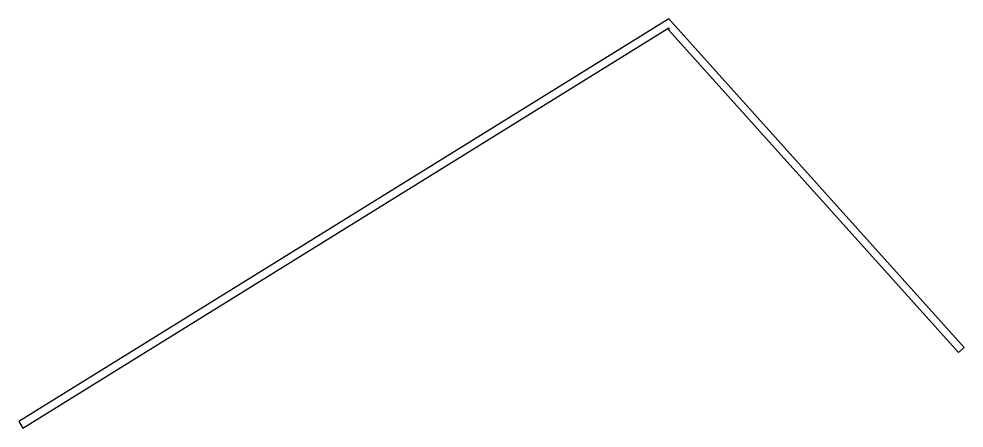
# Model space of a CAD drawing. Header units: metres. Extents: x -734 to 1755, y 1574 to 2650.
import ezdxf

# ---------------------------------------------------------------- set-up
doc = ezdxf.new("R2010")
doc.units = ezdxf.units.M

msp = doc.modelspace()

# ---------------------------------------------------------------- linework, layer by layer
at = {"layer": 'PARAMETRIX'}
for p, q in [((977.5, 2650), (-734, 1591)), ((1755, 1786), (977.5, 2650)), ((-723.4765, 1573.9925), (977.5, 2626.481)), ((977.5, 2626.481), (977.5, 2620.1009)), ((977.5, 2620.1009), (1740.1333, 1772.6217)), ((1740.1333, 1772.6217), (1755, 1786)), ((-734, 1591), (-723.4765, 1573.9925))]:
    msp.add_line(p, q, dxfattribs=at)

doc.saveas('drawing.dxf')
